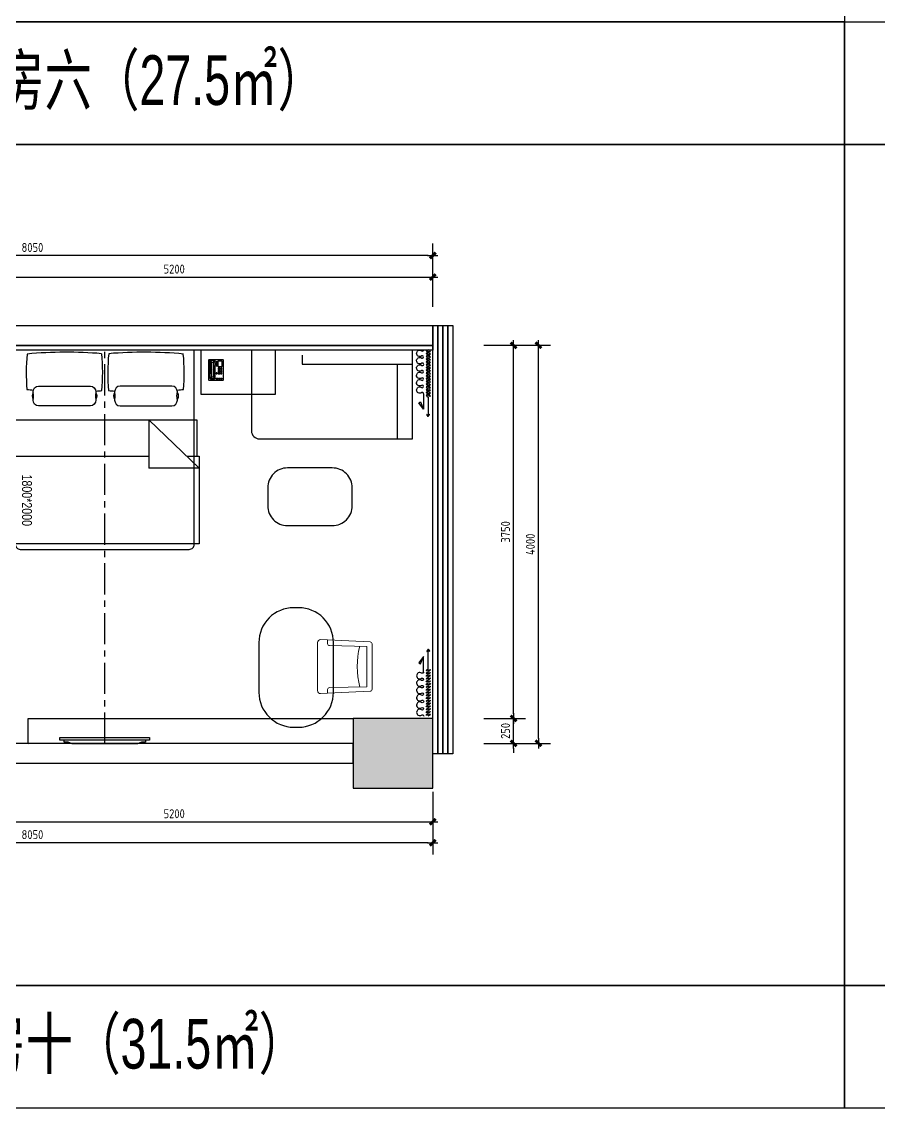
# Model space of a CAD drawing. Header units: inches. Extents: x 193953 to 255442, y -114891 to -62384.
# Drawn here: x 216406 to 225028, y -95525 to -84606 of the extents above; entities that cross this region are included whole.
import ezdxf
from ezdxf.enums import TextEntityAlignment as Align

# ---------------------------------------------------------------- set-up
doc = ezdxf.new("R2010")
doc.units = ezdxf.units.IN
doc.header["$LTSCALE"] = 500
doc.header["$MEASUREMENT"] = 0
for name, pattern in [('ACAD_ISO03W100', [30, 12, -18]), ('CENTER', [2, 1.25, -0.25, 0.25, -0.25]), ('DOM-虚线', [0.35, 0.25, -0.1]), ('HIDDEN', [0.375, 0.25, -0.125, 0, 0])]:
    doc.linetypes.add(name, pattern=pattern)
for name, color, linetype in [('1-家具', 9, 'Continuous'), ('F-活动家私(0.25)-DOM', 2, 'Continuous'), ('F-窗帘(0.12)-DOM', 120, 'Continuous'), ('IDT-Hatch', 7, 'Continuous'), ('P-平面活动家具', 1, 'Continuous'), ('SH-文字', 50, 'Continuous'), ('墙壁', 160, 'Continuous')]:
    doc.layers.add(name, color=color, linetype=linetype)
doc.styles.add('DOM-romans.shx', font='dim.shx')
doc.styles.add('MtXpl_', font='SIMYOU.TTF')
doc.styles.add('家具平面底图$0$st', font='SIMYOU.TTF')
doc.dimstyles.new('DOM_DIM_1 80', dxfattribs={"dimscale": 60, "dimtxt": 1.5, "dimasz": 0.8, "dimexe": 2, "dimexo": 1.5, "dimgap": 0.6, "dimtad": 1, "dimdec": 0, "dimrnd": 5, "dimzin": 12, "dimdsep": 46, "dimtxsty": 'DOM-romans.shx', "dimblk": 'DOM_Dimension_Tick', "dimcen": 0.125, "dimclrd": 44, "dimclre": 44, "dimclrt": 50, "dimadec": 0, "dimazin": 0, "dimtfac": 1, "dimtdec": 0, "dimtix": 1, "dimtmove": 2, "dimatfit": 3, "dimldrblk": 'DOM_Leader_Arrow', "dimfxl": 0, "dimtvp": 1, "dimtolj": 1, "dimtzin": 0, "dimarcsym": 0})

# ---------------------------------------------------------------- blocks, each defined once
blk = doc.blocks.new('dfew3333')
at = {"layer": 'P-平面活动家具', "lineweight": 9}
for points in [[(526, 156), (458, 387, 0.427378), (419, 407), (-52, 244, 0.401409), (-65, 219), (65, -219, 0.401409), (89, -233), (573, -113, 0.427372), (595, -75), (526, 156)], [(354, 384), (364, 348, -0.407882), (351, 323), (-6, 209), (108, -179), (471, -80, -0.407882), (495, -94), (506, -130)]]:
    blk.add_lwpolyline(points, format="xyb", dxfattribs=at)
at = {"layer": 'P-平面活动家具', "lineweight": 9, "extrusion": (-2.17129e-44, -4.39618e-44, -1)}
blk.add_ellipse((-469, -140), major_axis=(205, -691), ratio=0.886885, start_param=4.422046, end_param=4.998753, dxfattribs=at)
blk = doc.blocks.new('eahrhrhh')
at = {"color": 1}
blk.add_wipeout([(-900, 0), (900, 0), (900, -697), (926, -697), (926, -1065), (948, -1065), (948, -1943), (900, -1943), (900, -1950), (899, -1962), (893, -1975), (885, -1985), (874, -1994), (862, -1999), (850, -2000), (837, -2000), (-850, -2000), (-867, -1997), (-878, -1991), (-885, -1985), (-894, -1975), (-898, -1965), (-900, -1957), (-900, -1950)], dxfattribs=at)
at = {"color": 8, "linetype": 'HIDDEN', "ltscale": 100}
for p in [(443, -697), (948, -1184)]:
    blk.add_line(p, (443, -1184), dxfattribs=at)
blk.add_lwpolyline([(-900, 0), (-900, -1950, 0.414214), (-850, -2000), (850, -2000, 0.414214), (900, -1950), (900, 0)], format="xyb", close=True)
at = {"color": 8}
for points in [[(-720, -426, 0.307692), (-720, -491, -1.888889)], [(-145, -559), (-666, -559, -0.392708), (-721, -500, -0.035252), (-720, -491, 0.092308), (-720, -426, -0.035252), (-721, -418, -0.392708), (-666, -359), (-145, -359, -0.392708), (-90, -418, -0.035252), (-90, -426, 0.092308), (-90, -491, -0.035252), (-90, -500, -0.392708), (-145, -559, 27.022466)], [(-90, -426, -0.307692), (-90, -491, 1.888889)], [(99, -426, 0.307692), (99, -491, -1.888889)], [(154, -559), (675, -559, 0.392708), (730, -500, 0.035252), (729, -491, -0.092308), (729, -426, 0.035252), (730, -418, 0.392708), (675, -359), (154, -359, 0.392708), (99, -418, 0.035252), (99, -426, -0.092308), (99, -491, 0.035252), (99, -500, 0.392708), (154, -559, -27.022466)], [(729, -426, -0.307692), (729, -491, 1.888889)]]:
    blk.add_lwpolyline(points, format="xyb", dxfattribs=at)
at = {"color": 8, "linetype": 'HIDDEN', "ltscale": 100}
for points in [[(-919, -1065), (-919, -697), (926, -697), (926, -1065)], [(443, -697), (948, -1184)], [(825, -1065), (948, -1065), (948, -1943), (-940, -1943), (-940, -1065), (443, -1065)]]:
    blk.add_lwpolyline(points, dxfattribs=at)
at = {"color": 8}
for centre, radius, start, end in [((1123, -225), 1913, 174.391, 185.0469), ((-385, -4245), 4226, 85.1983, 95.3771), ((-1934, -229), 1913, 354.724, 5.851), ((1943, -229), 1913, 174.149, 185.276), ((394, -4245), 4226, 84.6229, 94.8017), ((-1114, -225), 1913, 354.9531, 5.609), ((-368, 3293), 3709, 263.5905, 264.5939), ((-318, 3293), 3709, 273.5253, 274.4716), ((328, 3293), 3709, 265.5284, 266.4747), ((378, 3293), 3709, 275.4061, 276.4095)]:
    blk.add_arc(centre, radius, start, end, dxfattribs=at)
at = {"layer": 'F-活动家私(0.25)-DOM', "color": 8, "style": '家具平面底图$0$st', "width": 0.8}
blk.add_text('1800*2000', height=100, rotation=270, dxfattribs=at).set_placement((-782, -1507), align=Align.MIDDLE_CENTER)
blk = doc.blocks.new('A$C3f9b4c59')
at = {"layer": 'F-活动家私(0.25)-DOM'}
blk.add_blockref('eahrhrhh', (0, 0), dxfattribs=at)
blk = doc.blocks.new('A$C66BB428B')
at = {"layer": '1-家具', "color": 8, "linetype": 'Continuous', "extrusion": (-7.20775e-09, -7.8297e-09, 1), "elevation": 1}
blk.add_lwpolyline([(885, -144), (911, -144), (911, -1044), (885, -1044)], close=True, dxfattribs=at)
blk.add_lwpolyline([(911, -185), (930, -185), (930, -225), (946, -266), (946, -922), (930, -962), (930, -1003), (911, -1003)], dxfattribs=at)
blk = doc.blocks.new('A$Cf66d3db0')
at = {"color": 4}
blk.add_lwpolyline([(-12802.3, 7040.2), (0, 7040.2), (0, 0), (-12802.3, 0)], close=True, dxfattribs=at)
blk = doc.blocks.new('DOM_Dimension_Tick')
at = {"color": 0, "linetype": 'ByBlock'}
for p, q in [((-1.09, 0), (0, 0)), ((0, 0), (1.09, 0))]:
    blk.add_line(p, q, dxfattribs=at)
at = {"color": 0, "linetype": 'Continuous', "const_width": 0.608}
blk.add_lwpolyline([(-0.61, -0.61), (0.61, 0.61)], dxfattribs=at)
blk = doc.blocks.new('*D402')
at = {"color": 44, "lineweight": -2, "transparency": 16777216}
for p, q in [((215339, -92346), (215339, -92766)), ((220539, -92346), (220539, -92766)), ((215387, -92646), (220491, -92646))]:
    blk.add_line(p, q, dxfattribs=at)
at = {"layer": 'Defpoints', "color": 0, "transparency": 16777216}
for p in [(215339, -89167), (220539, -91608), (220539, -92646)]:
    blk.add_point(p, dxfattribs=at)
at = {"color": 44, "lineweight": -2, "transparency": 16777216, "xscale": 48, "yscale": 48, "zscale": 48, "rotation": 180}
blk.add_blockref('DOM_Dimension_Tick', (215339, -92646), dxfattribs=at)
at = {"color": 44, "lineweight": -2, "transparency": 16777216, "xscale": 48, "yscale": 48, "zscale": 48}
blk.add_blockref('DOM_Dimension_Tick', (220539, -92646), dxfattribs=at)
at = {"color": 50, "transparency": 16777216, "insert": (217939, -92565), "char_height": 90, "attachment_point": 5, "style": 'DOM-romans.shx'}
blk.add_mtext('\\A1;5200', dxfattribs=at)
blk = doc.blocks.new('DOM_Leader_Arrow')
at = {"color": 0, "linetype": 'ByBlock'}
blk.add_line((0, 0), (-1.5, 0), dxfattribs=at)
for points in [[(-1.29, 1), (-0.89, 1.28), (-0.36, 0), (0, 0)], [(-1.29, -1), (-0.89, -1.28), (-0.36, 0), (0, 0)]]:
    blk.add_solid(points, dxfattribs=at)
blk = doc.blocks.new('*D403')
at = {"color": 44, "lineweight": -2, "transparency": 16777216}
for p, q in [((212489, -92556), (212489, -92976)), ((220539, -92556), (220539, -92976)), ((220491, -92856), (212537, -92856))]:
    blk.add_line(p, q, dxfattribs=at)
at = {"layer": 'Defpoints', "color": 0, "transparency": 16777216}
for p in [(212489, -92451), (220539, -92451), (212489, -92856)]:
    blk.add_point(p, dxfattribs=at)
at = {"color": 44, "lineweight": -2, "transparency": 16777216, "xscale": 48, "yscale": 48, "zscale": 48, "rotation": 180}
blk.add_blockref('DOM_Dimension_Tick', (212489, -92856), dxfattribs=at)
at = {"color": 44, "lineweight": -2, "transparency": 16777216, "xscale": 48, "yscale": 48, "zscale": 48}
blk.add_blockref('DOM_Dimension_Tick', (220539, -92856), dxfattribs=at)
at = {"color": 50, "transparency": 16777216, "insert": (216514, -92775), "char_height": 90, "attachment_point": 5, "style": 'DOM-romans.shx'}
blk.add_mtext('\\A1;8050', dxfattribs=at)
blk = doc.blocks.new('*D412')
at = {"color": 44, "lineweight": -2, "transparency": 16777216}
for p, q in [((215339, -87473), (215339, -87053)), ((220539, -87473), (220539, -87053)), ((215387, -87173), (220491, -87173))]:
    blk.add_line(p, q, dxfattribs=at)
at = {"layer": 'Defpoints', "color": 0, "transparency": 16777216}
for p in [(220539, -87173), (220539, -87758), (215339, -87858)]:
    blk.add_point(p, dxfattribs=at)
at = {"color": 44, "lineweight": -2, "transparency": 16777216, "xscale": 48, "yscale": 48, "zscale": 48, "rotation": 180}
blk.add_blockref('DOM_Dimension_Tick', (215339, -87173), dxfattribs=at)
at = {"color": 44, "lineweight": -2, "transparency": 16777216, "xscale": 48, "yscale": 48, "zscale": 48}
blk.add_blockref('DOM_Dimension_Tick', (220539, -87173), dxfattribs=at)
at = {"color": 50, "transparency": 16777216, "insert": (217939, -87092), "char_height": 90, "attachment_point": 5, "style": 'DOM-romans.shx'}
blk.add_mtext('\\A1;5200', dxfattribs=at)
blk = doc.blocks.new('*D413')
at = {"color": 44, "lineweight": -2, "transparency": 16777216}
for p, q in [((212489, -87256), (212489, -86836)), ((220539, -87256), (220539, -86836)), ((220491, -86956), (212537, -86956))]:
    blk.add_line(p, q, dxfattribs=at)
at = {"layer": 'Defpoints', "color": 0, "transparency": 16777216}
for p in [(212489, -86956), (212489, -87420), (220539, -87420)]:
    blk.add_point(p, dxfattribs=at)
at = {"color": 44, "lineweight": -2, "transparency": 16777216, "xscale": 48, "yscale": 48, "zscale": 48, "rotation": 180}
blk.add_blockref('DOM_Dimension_Tick', (212489, -86956), dxfattribs=at)
at = {"color": 44, "lineweight": -2, "transparency": 16777216, "xscale": 48, "yscale": 48, "zscale": 48}
blk.add_blockref('DOM_Dimension_Tick', (220539, -86956), dxfattribs=at)
at = {"color": 50, "transparency": 16777216, "insert": (216514, -86875), "char_height": 90, "attachment_point": 5, "style": 'DOM-romans.shx'}
blk.add_mtext('\\A1;8050', dxfattribs=at)
blk = doc.blocks.new('*D414')
at = {"color": 44, "lineweight": -2, "transparency": 16777216}
for p, q in [((221351, -91560), (221351, -91512)), ((221051, -91608), (221471, -91608)), ((221351, -91858), (221351, -91608)), ((221051, -91858), (221471, -91858)), ((221351, -91906), (221351, -91954))]:
    blk.add_line(p, q, dxfattribs=at)
at = {"layer": 'Defpoints', "color": 0, "transparency": 16777216}
for p in [(219739, -91608), (221351, -91608), (219739, -91858)]:
    blk.add_point(p, dxfattribs=at)
at = {"color": 44, "lineweight": -2, "transparency": 16777216, "xscale": 48, "yscale": 48, "zscale": 48}
for p, rotation in [((221351, -91608), 270), ((221351, -91858), 90)]:
    blk.add_blockref('DOM_Dimension_Tick', p, dxfattribs=dict(at, rotation=rotation))
at = {"color": 50, "transparency": 16777216, "insert": (221270, -91733), "char_height": 90, "attachment_point": 5, "rotation": 90, "style": 'DOM-romans.shx'}
blk.add_mtext('\\A1;250', dxfattribs=at)
blk = doc.blocks.new('*D415')
at = {"color": 44, "lineweight": -2, "transparency": 16777216}
for p, q in [((221051, -87858), (221471, -87858)), ((221351, -91560), (221351, -87906)), ((221051, -91608), (221471, -91608))]:
    blk.add_line(p, q, dxfattribs=at)
at = {"layer": 'Defpoints', "color": 0, "transparency": 16777216}
for p in [(220539, -87858), (221351, -87858), (219739, -91608)]:
    blk.add_point(p, dxfattribs=at)
at = {"color": 44, "lineweight": -2, "transparency": 16777216, "xscale": 48, "yscale": 48, "zscale": 48}
for p, rotation in [((221351, -87858), 90), ((221351, -91608), 270)]:
    blk.add_blockref('DOM_Dimension_Tick', p, dxfattribs=dict(at, rotation=rotation))
at = {"color": 50, "transparency": 16777216, "insert": (221270, -89733), "char_height": 90, "attachment_point": 5, "rotation": 90, "style": 'DOM-romans.shx'}
blk.add_mtext('\\A1;3750', dxfattribs=at)
blk = doc.blocks.new('*D416')
at = {"color": 44, "lineweight": -2, "transparency": 16777216}
for p, q in [((221301, -87858), (221721, -87858)), ((221601, -91810), (221601, -87906)), ((221301, -91858), (221721, -91858))]:
    blk.add_line(p, q, dxfattribs=at)
at = {"layer": 'Defpoints', "color": 0, "transparency": 16777216}
for p in [(221051, -87858), (221601, -87858), (221051, -91858)]:
    blk.add_point(p, dxfattribs=at)
at = {"color": 44, "lineweight": -2, "transparency": 16777216, "xscale": 48, "yscale": 48, "zscale": 48}
for p, rotation in [((221601, -87858), 90), ((221601, -91858), 270)]:
    blk.add_blockref('DOM_Dimension_Tick', p, dxfattribs=dict(at, rotation=rotation))
at = {"color": 50, "transparency": 16777216, "insert": (221520, -89858), "char_height": 90, "attachment_point": 5, "rotation": 90, "style": 'DOM-romans.shx'}
blk.add_mtext('\\A1;4000', dxfattribs=at)
blk = doc.blocks.new('ehrhhsss')
at = {"layer": 'F-活动家私(0.25)-DOM', "color": 8, "linetype": 'DOM-虚线', "ltscale": 80}
for p, q in [((301232, 416361), (301235, 416364)), ((301232, 416163), (301232, 416361)), ((301235, 416364), (301378, 416364)), ((301246, 416298), (301246, 416351)), ((301246, 416351), (301288, 416351)), ((301288, 416351), (301288, 416298)), ((301292, 416349), (301292, 416344)), ((301304, 416349), (301292, 416349)), ((301292, 416344), (301304, 416344)), ((301304, 416340), (301292, 416340)), ((301292, 416340), (301292, 416336)), ((301292, 416336), (301304, 416336)), ((301304, 416331), (301292, 416331)), ((301292, 416331), (301292, 416327)), ((301292, 416327), (301304, 416327)), ((301304, 416323), (301292, 416323)), ((301292, 416323), (301292, 416318)), ((301292, 416318), (301304, 416318)), ((301304, 416314), (301292, 416314)), ((301292, 416314), (301292, 416310)), ((301304, 416344), (301304, 416349)), ((301304, 416336), (301304, 416340)), ((301304, 416327), (301304, 416331)), ((301304, 416318), (301304, 416323)), ((301304, 416310), (301304, 416314)), ((301314, 416353), (301319, 416360)), ((301314, 416179), (301314, 416353)), ((301319, 416356), (301318, 416350)), ((301318, 416350), (301318, 416311)), ((301318, 416350), (301331, 416337)), ((301319, 416360), (301363, 416360)), ((301325, 416359), (301319, 416356)), ((301325, 416359), (301360, 416359)), ((301332, 416340), (301325, 416359)), ((301331, 416337), (301332, 416340)), ((301331, 416272), (301331, 416337)), ((301352, 416340), (301332, 416340)), ((301352, 416340), (301360, 416359)), ((301354, 416337), (301352, 416340)), ((301367, 416350), (301354, 416337)), ((301354, 416272), (301354, 416337)), ((301360, 416359), (301365, 416356)), ((301363, 416360), (301370, 416353)), ((301365, 416356), (301367, 416350)), ((301367, 416350), (301367, 416311)), ((301370, 416353), (301370, 416180)), ((301378, 416364), (301381, 416361)), ((301381, 416361), (301381, 416163)), ((301288, 416298), (301246, 416298)), ((301248, 416281), (301256, 416281)), ((301248, 416272), (301248, 416281)), ((301256, 416272), (301248, 416272)), ((301248, 416265), (301256, 416265)), ((301248, 416257), (301248, 416265)), ((301256, 416257), (301248, 416257)), ((301248, 416249), (301256, 416249)), ((301248, 416241), (301248, 416249)), ((301256, 416241), (301248, 416241)), ((301248, 416234), (301256, 416234)), ((301248, 416225), (301248, 416234)), ((301256, 416225), (301248, 416225)), ((301256, 416281), (301256, 416272)), ((301256, 416265), (301256, 416257)), ((301256, 416249), (301256, 416241)), ((301256, 416234), (301256, 416225)), ((301262, 416281), (301271, 416281)), ((301262, 416272), (301262, 416281)), ((301271, 416272), (301262, 416272)), ((301262, 416265), (301271, 416265)), ((301262, 416257), (301262, 416265)), ((301271, 416257), (301262, 416257)), ((301262, 416249), (301271, 416249)), ((301262, 416241), (301262, 416249)), ((301271, 416241), (301262, 416241)), ((301262, 416234), (301271, 416234)), ((301262, 416225), (301262, 416234)), ((301271, 416225), (301262, 416225)), ((301271, 416281), (301271, 416272)), ((301271, 416265), (301271, 416257)), ((301271, 416249), (301271, 416241)), ((301271, 416234), (301271, 416225)), ((301276, 416272), (301276, 416281)), ((301276, 416281), (301285, 416281)), ((301285, 416272), (301276, 416272)), ((301276, 416265), (301285, 416265)), ((301276, 416257), (301276, 416265)), ((301285, 416257), (301276, 416257)), ((301276, 416241), (301276, 416249)), ((301276, 416249), (301285, 416249)), ((301285, 416241), (301276, 416241)), ((301276, 416234), (301285, 416234)), ((301276, 416225), (301276, 416234)), ((301285, 416225), (301276, 416225)), ((301285, 416281), (301285, 416272)), ((301285, 416265), (301285, 416257)), ((301285, 416249), (301285, 416241)), ((301285, 416234), (301285, 416225)), ((301292, 416310), (301304, 416310)), ((301304, 416305), (301292, 416305)), ((301292, 416305), (301292, 416301)), ((301292, 416301), (301304, 416301)), ((301294, 416225), (301294, 416234)), ((301294, 416234), (301305, 416234)), ((301305, 416225), (301294, 416225)), ((301304, 416301), (301304, 416305)), ((301305, 416234), (301305, 416225)), ((301318, 416311), (301321, 416304)), ((301318, 416221), (301321, 416228)), ((301318, 416182), (301318, 416221)), ((301321, 416304), (301325, 416297)), ((301321, 416228), (301325, 416235)), ((301325, 416297), (301327, 416287)), ((301325, 416235), (301327, 416245)), ((301327, 416287), (301327, 416272)), ((301327, 416245), (301327, 416272)), ((301331, 416272), (301331, 416195)), ((301354, 416272), (301354, 416195)), ((301360, 416297), (301358, 416287)), ((301358, 416287), (301358, 416272)), ((301358, 416245), (301358, 416272)), ((301360, 416235), (301358, 416245)), ((301364, 416304), (301360, 416297)), ((301364, 416228), (301360, 416235)), ((301367, 416311), (301364, 416304)), ((301367, 416221), (301364, 416228)), ((301367, 416182), (301367, 416221)), ((301235, 416160), (301232, 416163)), ((301378, 416160), (301235, 416160)), ((301249, 416179), (301249, 416170)), ((301263, 416179), (301249, 416179)), ((301249, 416170), (301263, 416170)), ((301263, 416170), (301263, 416179)), ((301269, 416179), (301269, 416170)), ((301283, 416179), (301269, 416179)), ((301269, 416170), (301283, 416170)), ((301283, 416170), (301283, 416179)), ((301304, 416179), (301289, 416179)), ((301289, 416179), (301289, 416170)), ((301289, 416170), (301304, 416170)), ((301304, 416170), (301304, 416179)), ((301321, 416172), (301314, 416179)), ((301318, 416182), (301331, 416195)), ((301319, 416176), (301318, 416182)), ((301325, 416173), (301319, 416176)), ((301341, 416172), (301321, 416172)), ((301363, 416172), (301321, 416172)), ((301332, 416192), (301325, 416173)), ((301325, 416173), (301341, 416173)), ((301325, 416173), (301360, 416173)), ((301331, 416195), (301332, 416192)), ((301352, 416192), (301332, 416192)), ((301354, 416195), (301352, 416192)), ((301352, 416192), (301360, 416173)), ((301367, 416182), (301354, 416195)), ((301360, 416173), (301365, 416176)), ((301370, 416180), (301363, 416172)), ((301365, 416176), (301367, 416182)), ((301381, 416163), (301378, 416160))]:
    blk.add_line(p, q, dxfattribs=at)
blk = doc.blocks.new('A$Cf806ce17')
at = {"color": 4}
blk.add_blockref('ehrhhsss', (-301306, -416364), dxfattribs=at)
blk = doc.blocks.new('布帘及纱帘平面-DW')
at = {"layer": 'F-窗帘(0.12)-DOM', "color": 1, "linetype": 'Continuous'}
for p, q in [((-515, -32791), (-579, -32744)), ((-670, -32791), (-515, -32791)), ((-637, -32838), (-442, -32838))]:
    blk.add_line(p, q, dxfattribs=at)
at = {"layer": 'F-窗帘(0.12)-DOM', "color": 1, "linetype": 'Continuous', "flags": 128}
for points in [[(-965, -32792, -0.608416), (-976, -32771, 0.608416), (-1002, -32720, 0.608416), (-1029, -32771, -1.932003), (-1050, -32771, 0.608416), (-1076, -32720, 0.608416), (-1102, -32771, -0.608485), (-1113, -32792, -0.608485)], [(-670, -32791, -0.608416), (-681, -32771, 0.608416), (-707, -32720, 0.608416), (-733, -32771, -1.932003), (-754, -32771, 0.608416), (-781, -32720, 0.608416), (-807, -32771, -1.932003), (-828, -32771, 0.608416), (-855, -32720, 0.608416), (-881, -32771, -1.932003), (-902, -32771, 0.608416), (-928, -32720, 0.608416), (-955, -32771, -0.608416), (-965, -32792, 0.608416)]]:
    blk.add_lwpolyline(points, format="xyb", dxfattribs=at)
at = {"layer": 'F-窗帘(0.12)-DOM', "color": 1, "linetype": 'Continuous'}
for points in [[(-579, -32744), (-588, -32759), (-515, -32791)], [(-442, -32838), (-462, -32824), (-466, -32828), (-442, -32838)], [(-442, -32838), (-462, -32851), (-466, -32847), (-442, -32838)]]:
    blk.add_lwpolyline(points, dxfattribs=at)
at = {"layer": 'F-窗帘(0.12)-DOM', "color": 1, "linetype": 'Continuous', "extrusion": (0, 0, -1)}
for centre, start_param, end_param in [((-1106, -32838), 1.716714, 4.858306), ((-1092, -32838), -1.424879, 1.716714), ((-1078, -32838), 1.716714, 4.858306), ((-1064, -32838), -1.424879, 1.716714), ((-1050, -32838), 1.716714, 4.858306), ((-1036, -32838), -1.424879, 1.716714), ((-1022, -32838), 1.716714, 4.858306), ((-1008, -32838), -1.424879, 1.716714), ((-994, -32838), 1.716714, 4.858306), ((-980, -32838), -1.424879, 1.716714), ((-966, -32838), 1.716714, 4.858306), ((-952, -32838), -1.424879, 1.716714), ((-938, -32838), 1.716714, 4.858306), ((-924, -32838), -1.424879, 1.716714), ((-910, -32838), 1.716714, 4.858306), ((-896, -32838), -1.424879, 1.716714), ((-882, -32838), 1.716714, 4.858306), ((-868, -32838), -1.424879, 1.716714), ((-854, -32838), 1.716714, 4.858306), ((-840, -32838), -1.424879, 1.716714), ((-826, -32838), 1.716714, 4.858306), ((-812, -32838), -1.424879, 1.716714), ((-798, -32838), 1.716714, 4.858306), ((-784, -32838), -1.424879, 1.716714), ((-770, -32838), 1.716714, 4.858306), ((-756, -32838), -1.424879, 1.716714), ((-742, -32838), 1.716714, 4.858306), ((-728, -32838), -1.424879, 1.716714), ((-714, -32838), 1.716714, 4.858306), ((-700, -32838), -1.424879, 1.716714), ((-686, -32838), 1.716714, 4.858306), ((-672, -32838), -1.424879, 1.716714), ((-658, -32838), 1.716714, 4.858306), ((-644, -32838), -1.424879, 1.716714)]:
    blk.add_ellipse(centre, major_axis=(-12, 20.8), ratio=0.254545, start_param=start_param, end_param=end_param, dxfattribs=at)
blk = doc.blocks.new('A$Cc65caf1e')
at = {"layer": 'F-窗帘(0.12)-DOM', "color": 8, "rotation": 90}
blk.add_blockref('布帘及纱帘平面-DW', (-32858, 1097), dxfattribs=at)

msp = doc.modelspace()

# ---------------------------------------------------------------- hatches: boundary and pattern name
at = {"layer": 'IDT-Hatch'}
h = msp.add_hatch(color=8, dxfattribs=at)
h.dxf.hatch_style = 1
h.paths.add_polyline_path([(219739.1, -91608.3), (219739.1, -92308.3), (220539.1, -92308.3), (220539.1, -91608.3)])

# ---------------------------------------------------------------- linework, layer by layer
at = {"color": 4}
for p, q in [((212539.1, -87658.3), (220539.1, -87658.3)), ((220539.1, -87858.3), (212639.1, -87858.3))]:
    msp.add_line(p, q, dxfattribs=at)
at = {"color": 6}
msp.add_line((220539.1, -87658.3), (220539.1, -87858.3), dxfattribs=at)
at = {"color": 2}
for p, q in [((219226.6, -87958.3), (219226.6, -88047.6)), ((219226.6, -88047.6), (220179.6, -88047.6)), ((220179.6, -88047.6), (220179.6, -88798.6)), ((220179.6, -88047.6), (220334.1, -88047.6))]:
    msp.add_line(p, q, dxfattribs=at)
at = {"color": 4}
for points in [[(209316.2, -84606.5), (224679, -84606.5), (224679, -85841.5), (209316.2, -85841.5)], [(224679, -84606.5), (240041.7, -84606.5), (240041.7, -85841.5), (224679, -85841.5)], [(213089.1, -91858.3), (213089.1, -92058.3), (219739.1, -92058.3), (219739.1, -91858.3)], [(209316.2, -94289.7), (224679, -94289.7), (224679, -95524.7), (209316.2, -95524.7)], [(224679, -94289.7), (240041.7, -94289.7), (240041.7, -95524.7), (224679, -95524.7)]]:
    msp.add_lwpolyline(points, close=True, dxfattribs=at)
at = {"color": 3}
for points in [[(220589.1, -87658.3), (220589.1, -91963.6), (220539.1, -91963.6), (220539.1, -87658.3)], [(220639.1, -87658.3), (220639.1, -91963.6), (220589.1, -91963.6), (220589.1, -87658.3)], [(220689.1, -87658.3), (220689.1, -91963.6), (220639.1, -91963.6), (220639.1, -87658.3)], [(220739.1, -87658.3), (220739.1, -91963.6), (220689.1, -91963.6), (220689.1, -87658.3)], [(220539.1, -87858.3), (220539.1, -87908.3), (215339.1, -87908.3), (215339.1, -87858.3), (220539.1, -87858.3)]]:
    msp.add_lwpolyline(points, close=True, dxfattribs=at)
at = {"color": 2}
for points in [[(218205.6, -87908.3), (218205.6, -88348.6), (218958.6, -88348.6), (218958.6, -87908.3)], [(216470.6, -91862.3), (216470.6, -91608.3), (219739.1, -91608.3), (219739.1, -91858.3)]]:
    msp.add_lwpolyline(points, close=True, dxfattribs=at)
for points in [[(220334.1, -88798.6), (220334.1, -87908.3), (218716.1, -87908.3), (218716.1, -88718.6, 0.4142136), (218796.1, -88798.6)], [(218878.9, -89289.9), (218878.9, -89469.9, 0.4142136), (219078.9, -89669.9), (219528.9, -89669.9, 0.4142136), (219728.9, -89469.9), (219728.9, -89289.9, 0.4142136), (219528.9, -89089.9), (219078.9, -89089.9, 0.4142136)], [(218790.2, -90845.2), (218790.2, -91345.2, 0.4142136), (219140.2, -91695.2), (219190.2, -91695.2, 0.4142136), (219540.2, -91345.2), (219540.2, -90845.2, 0.4142136), (219190.2, -90495.2), (219140.2, -90495.2, 0.4142136)]]:
    msp.add_lwpolyline(points, format="xyb", close=True, dxfattribs=at)
at = {"color": 4}
msp.add_lwpolyline([(219739.1, -91608.3), (219739.1, -92308.3), (220539.1, -92308.3), (220539.1, -91608.3), (219739.1, -91608.3)], dxfattribs=at)

# ---------------------------------------------------------------- block references
at = {"color": 6, "xscale": 1.2, "yscale": 1.2, "zscale": 1.2}
msp.add_blockref('A$Cf66d3db0', (224679, -84606.5), dxfattribs=at)
at = {"color": 6, "xscale": 1.2, "yscale": 1.2, "zscale": 1.2, "rotation": 180}
msp.add_blockref('A$Cf66d3db0', (224679, -85841.5), dxfattribs=at)
at = {"color": 4, "xscale": -1, "rotation": 180}
msp.add_blockref('A$Cc65caf1e', (220513.7, -87917.8), dxfattribs=at)
at = {"color": 6, "xscale": -1}
msp.add_blockref('A$Cf806ce17', (218360.6, -88004.2), dxfattribs=at)
at = {"color": 4}
msp.add_blockref('A$Cc65caf1e', (220513.7, -91568), dxfattribs=at)
at = {"layer": '1-家具', "color": 0, "ltscale": 2, "rotation": 270}
msp.add_blockref('A$C66BB428B', (217835, -90915.1, -0.6), dxfattribs=at)
at = {"layer": 'P-平面活动家具', "rotation": 163.5250770044016}
msp.add_blockref('dfew3333', (219928.8, -91086.3, 0), dxfattribs=at)

# ---------------------------------------------------------------- texts
at = {"layer": 'SH-文字', "color": 50, "style": 'MtXpl_', "width": 0.7}
for s, p in [('标准客房六（27.5㎡）', (214725.6, -85443.1)), ('标准客房十（31.5㎡）', (214535.7, -95126.3))]:
    msp.add_text(s, height=500, dxfattribs=at).set_placement(p)

# ---------------------------------------------------------------- dimensions: what is measured, and where the dimension line sits
at = {"color": 6}
for base, p1, p2, picture, middle in [((212489.1, -86955.7), (220539.1, -87419.7), (212489.1, -87419.7), '*D413', (216514.1, -86874.7)), ((212489.1, -92855.7), (220539.1, -92450.7), (212489.1, -92450.7), '*D403', (216514.1, -92774.7))]:
    dim = msp.add_linear_dim(base=base, p1=p1, p2=p2, dimstyle='DOM_DIM_1 80', dxfattribs=at)
    dim.commit()
    dim.dimension.update_dxf_attribs({"geometry": picture, "text_midpoint": middle})
for base, p1, p2, picture, middle in [((221351, -87858.3), (219739.1, -91608.3), (220539.1, -87858.3), '*D415', (221270, -89733.3)), ((221601, -87858.3), (221051, -91858.3), (221051, -87858.3), '*D416', (221520, -89858.3)), ((221351, -91608.3), (219739.1, -91858.3), (219739.1, -91608.3), '*D414', (221270, -91733.3))]:
    dim = msp.add_linear_dim(base=base, p1=p1, p2=p2, angle=90, dimstyle='DOM_DIM_1 80', dxfattribs=at)
    dim.commit()
    dim.dimension.update_dxf_attribs({"geometry": picture, "text_midpoint": middle})

# ---------------------------------------------------------------- next in the draw order: block references
at = {"layer": '墙壁', "color": 2, "linetype": 'ACAD_ISO03W100'}
msp.add_blockref('A$C3f9b4c59', (217241.1, -87908.3), dxfattribs=at)

# ---------------------------------------------------------------- next in the draw order: linework, layer by layer
at = {"color": 8, "linetype": 'CENTER', "ltscale": 0.5}
msp.add_line((217241.1, -91861.3), (217241.1, -87908.3), dxfattribs=at)

# ---------------------------------------------------------------- next in the draw order: block references
at = {"color": 6, "xscale": 1.2, "yscale": 1.2, "zscale": 1.2}
msp.add_blockref('A$Cf66d3db0', (224679, -94289.7), dxfattribs=at)

# ---------------------------------------------------------------- next in the draw order: dimensions: what is measured, and where the dimension line sits
at = {"color": 6}
for base, p1, p2, picture, middle in [((220539.1, -87173.2), (215339.1, -87858.3), (220539.1, -87758.3), '*D412', (217939.1, -87092.2)), ((220539.1, -92645.7), (215339.1, -89167.2), (220539.1, -91608.3), '*D402', (217939.1, -92564.7))]:
    dim = msp.add_linear_dim(base=base, p1=p1, p2=p2, dimstyle='DOM_DIM_1 80', dxfattribs=at)
    dim.commit()
    dim.dimension.update_dxf_attribs({"geometry": picture, "text_midpoint": middle})

doc.saveas('drawing.dxf')
